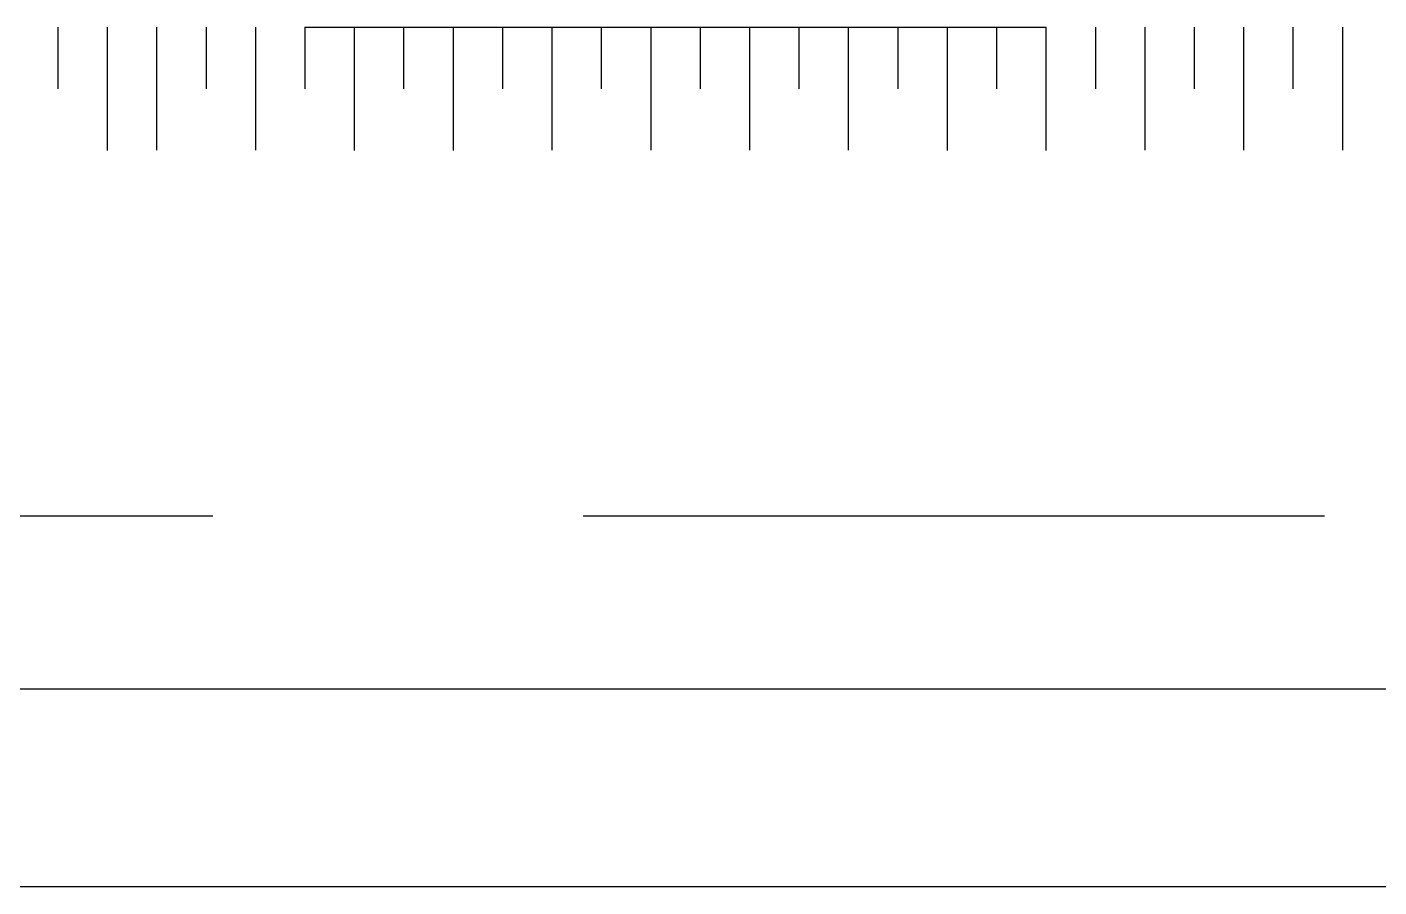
# Model space of a CAD drawing. Header units: millimetres. Extents: x 2046 to 2564, y 885 to 1120.
# Drawn here: x 2234.86 to 2248.54, y 970.89 to 979.59 of the extents above; entities that cross this region are included whole.
import ezdxf

# ---------------------------------------------------------------- set-up
doc = ezdxf.new("R2010")
doc.units = ezdxf.units.MM
doc.header["$LTSCALE"] = 10
doc.linetypes.add('HIDDEN', pattern=[0.375, 0.25, -0.125])
doc.layers.add('AR-CALÇADA', color=1, linetype='Continuous')
doc.layers.add('AR-PROJ', color=1, linetype='HIDDEN')

# ---------------------------------------------------------------- blocks, each defined once
blk = doc.blocks.new('TALUDE')
at = {"layer": 'AR-PROJ', "ltscale": 3}
for p, q in [((-145.318, 2.448), (-78.436, 2.448)), ((0, -2.497), (-153.153, -2.503))]:
    blk.add_line(p, q, dxfattribs=at)
at = {"layer": 'AR-PROJ'}
for p, q in [((-125.318, 2.448), (-125.318, 1.824)), ((-124.818, 2.448), (-124.818, 1.2)), ((-124.318, 2.448), (-124.318, 1.824)), ((-124.318, 2.448), (-124.318, 1.201)), ((-123.818, 2.448), (-123.818, 1.824)), ((-123.318, 2.448), (-123.318, 1.201)), ((-122.818, 2.448), (-122.818, 1.824)), ((-122.318, 2.448), (-122.318, 1.2)), ((-121.818, 2.448), (-121.818, 1.824)), ((-121.318, 2.448), (-121.318, 1.2)), ((-120.818, 2.448), (-120.818, 1.824)), ((-120.318, 2.448), (-120.318, 1.201)), ((-119.818, 2.448), (-119.818, 1.824)), ((-119.318, 2.448), (-119.318, 1.201)), ((-118.818, 2.448), (-118.818, 1.824)), ((-118.318, 2.448), (-118.318, 1.201)), ((-117.818, 2.448), (-117.818, 1.824)), ((-117.318, 2.448), (-117.318, 1.201)), ((-116.818, 2.448), (-116.818, 1.824)), ((-116.318, 2.448), (-116.318, 1.2)), ((-115.818, 2.448), (-115.818, 1.824)), ((-115.318, 2.448), (-115.318, 1.2)), ((-114.818, 2.448), (-114.818, 1.824)), ((-114.318, 2.448), (-114.318, 1.201)), ((-113.818, 2.448), (-113.818, 1.824)), ((-113.318, 2.448), (-113.318, 1.201)), ((-112.818, 2.448), (-112.818, 1.824)), ((-112.318, 2.448), (-112.318, 1.201))]:
    blk.add_line(p, q, dxfattribs=at)

msp = doc.modelspace()

# ---------------------------------------------------------------- linework, layer by layer
at = {"layer": 'AR-CALÇADA'}
for p, q in [((2274.661, 972.893), (2207.285, 972.893)), ((2274.661, 970.893), (2220.538, 970.893))]:
    msp.add_line(p, q, dxfattribs=at)

# ---------------------------------------------------------------- block references
at = {"layer": 'AR-PROJ'}
msp.add_blockref('TALUDE', (2360.49, 977.145), dxfattribs=at)

doc.saveas('drawing.dxf')
